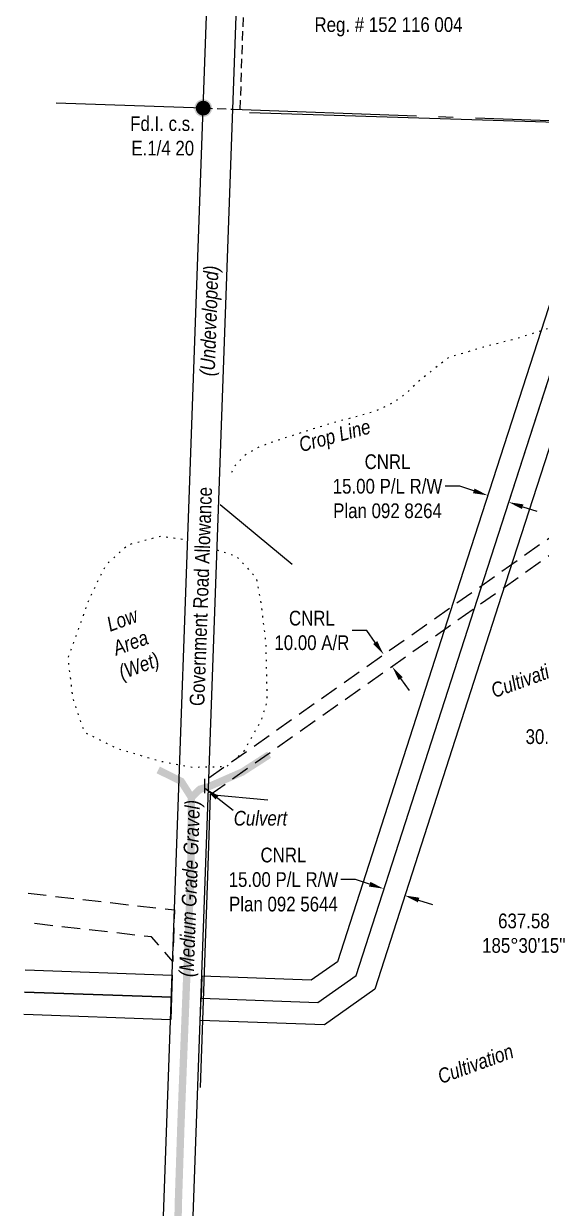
# Model space of a CAD drawing. Extents: x 338216 to 346362, y 6125251 to 6136161.
# Drawn here: x 342121 to 342473, y 6134451 to 6135256 of the extents above; entities that cross this region are included whole.
import ezdxf
from ezdxf.enums import TextEntityAlignment as Align

# ---------------------------------------------------------------- set-up
doc = ezdxf.new("R2010")
doc.units = 0
doc.header["$LTSCALE"] = 5
doc.header["$PDSIZE"] = 0.5
for name, pattern in [('foc-ACCESSROAD', [3.75, 2.5, -1.25]), ('foc-QUARTERLINE', [33, 25, -3, 2, -3]), ('foc-TOPO', [1, 0.2, -0.8]), ('foc-TRAV', [1.875, 1.25, -0.625])]:
    doc.linetypes.add(name, pattern=pattern)
doc.layers.get('Defpoints').update_dxf_attribs({"color": 9})
for name, color, linetype in [('AS-FENCE', 48, 'foc-FENCE'), ('AS-ROADS', 254, 'Continuous'), ('C-AR', 13, 'foc-ACCESSROAD'), ('C-RW', 13, 'Continuous'), ('F-AR', 190, 'foc-ACCESSROAD'), ('L-BD', 7, 'Continuous'), ('L-MON', 1, 'Continuous'), ('L-ROAD-T', 7, 'Continuous'), ('L-SEC', 7, 'Continuous'), ('L-SECQ', 8, 'foc-QUARTERLINE'), ('L-TITLEDB', 4, 'Continuous'), ('L-TITLEDB-T', 4, 'Continuous'), ('L-TRAV', 7, 'foc-TRAV'), ('P-TXT', 4, 'Continuous'), ('T-GENERAL', 48, 'foc-TOPO'), ('T-LOW-AREA', 48, 'foc-TOPO')]:
    doc.layers.add(name, color=color, linetype=linetype)
for name, color, linetype, lineweight in [('AS-GENERAL', 48, 'Continuous', 18), ('C-AR-T', 13, 'Continuous', 9), ('C-RW-T', 13, 'Continuous', 9), ('T-TEXT', 48, 'Continuous', 18)]:
    doc.layers.add(name, color=color, linetype=linetype, lineweight=lineweight)
doc.styles.add('80CG', font='ARIALN.TTF', dxfattribs={"height": 10})
doc.styles.add('80L', font='ARIALN.TTF', dxfattribs={"height": 10})
doc.styles.add('80LS', font='ARIALNI.TTF', dxfattribs={"height": 10})
doc.styles.add('foc-LtypeFont', font='ARIALN.TTF', dxfattribs={"height": 7.35})
doc.linetypes.add('foc-FENCE', pattern='A,10,-1,["X",foc-LtypeFont,S=0.2,R=0,X=-0.625,Y=-0.75],-1.24', length=12.24)
doc.dimstyles.new('Compass 5 000', dxfattribs={"dimscale": 5, "dimtxt": 9, "dimasz": 2, "dimexe": 0.2, "dimexo": 0.0625, "dimgap": 0.5, "dimtad": 0, "dimtih": 1, "dimtoh": 1, "dimzin": 0, "dimdsep": 46, "dimtxsty": '80CG', "dimcen": 0.1, "dimse1": 1, "dimse2": 1, "dimclrd": 256, "dimclrt": 256, "dimaunit": 1, "dimadec": 4, "dimazin": 0, "dimtfac": 0.06, "dimtofl": 0, "dimtmove": 0, "dimatfit": 1, "dimfxl": 0.2, "dimtolj": 1, "dimtzin": 0, "dimlwd": -1, "dimarcsym": 0})

# ---------------------------------------------------------------- blocks, each defined once
blk = doc.blocks.new('*D108')
at = {"layer": 'C-RW-T', "transparency": 16777216}
for p, q in [((342417.6, 6134941.88), (342407.6, 6134941.88)), ((342427.11, 6134938.8), (342417.6, 6134941.88)), ((342460.41, 6134928.03), (342469.92, 6134924.95))]:
    blk.add_line(p, q, dxfattribs=at)
for points in [[(342427.62, 6134940.39), (342426.6, 6134937.22), (342436.63, 6134935.72)], [(342460.92, 6134929.61), (342459.89, 6134926.44), (342450.89, 6134931.11)]]:
    blk.add_solid(points, dxfattribs=at)
at = {"layer": 'Defpoints', "color": 0, "transparency": 16777216}
for p in [(342464.54, 6135021.96), (342478.8, 6135017.34), (342450.89, 6134931.11)]:
    blk.add_point(p, dxfattribs=at)
at = {"layer": 'C-RW-T', "transparency": 16777216, "insert": (342368.51, 6134941.88), "char_height": 10, "attachment_point": 5, "style": '80CG'}
blk.add_mtext('\\A1;CNRL\\P15.00 P/L R/W\\PPlan 092 8264', dxfattribs=at)
blk = doc.blocks.new('*D109')
at = {"layer": 'C-RW-T', "transparency": 16777216}
for p, q in [((342346.85, 6134674.58), (342336.85, 6134674.58)), ((342356.36, 6134671.5), (342346.85, 6134674.58)), ((342389.63, 6134660.73), (342399.14, 6134657.65))]:
    blk.add_line(p, q, dxfattribs=at)
for points in [[(342356.87, 6134673.08), (342355.85, 6134669.91), (342365.87, 6134668.42)], [(342390.14, 6134662.32), (342389.12, 6134659.14), (342380.12, 6134663.81)]]:
    blk.add_solid(points, dxfattribs=at)
at = {"layer": 'Defpoints', "color": 0, "transparency": 16777216}
for p in [(342468.79, 6134986.4), (342483.03, 6134981.79), (342365.87, 6134668.42)]:
    blk.add_point(p, dxfattribs=at)
at = {"layer": 'C-RW-T', "transparency": 16777216, "insert": (342297.76, 6134674.58), "char_height": 10, "attachment_point": 5, "style": '80CG'}
blk.add_mtext('\\A1;CNRL\\P15.00 P/L R/W\\PPlan 092 5644', dxfattribs=at)
blk = doc.blocks.new('*D173')
at = {"layer": 'Defpoints', "color": 0, "transparency": 16777216}
for p in [(342266.63, 6135290.63), (342271.65, 6135290.45), (342270.98, 6135271.56)]:
    blk.add_point(p, dxfattribs=at)
at = {"layer": 'L-TITLEDB-T', "transparency": 16777216}
for p, q in [((342255.96, 6135272.1), (342245.97, 6135272.45)), ((342280.97, 6135271.21), (342290.97, 6135270.85))]:
    blk.add_line(p, q, dxfattribs=at)
for points in [[(342256.02, 6135273.76), (342255.9, 6135270.43), (342265.95, 6135271.74)], [(342281.03, 6135272.87), (342280.91, 6135269.54), (342270.98, 6135271.56)]]:
    blk.add_solid(points, dxfattribs=at)
at = {"layer": 'L-TITLEDB-T', "transparency": 16777216, "insert": (342369.18, 6135270.85), "char_height": 10, "attachment_point": 5, "style": '80CG'}
blk.add_mtext('\\A1;5.03 Road Widening\\PCounty of Grande Prairie No.1\\PReg. # 152 116 004', dxfattribs=at)
blk = doc.blocks.new('fdia')
at = {"color": 255, "const_width": 1}
blk.add_lwpolyline([(-0.5, 0, 1), (0.5, 0, 1)], format="xyb", close=True, dxfattribs=at)
blk = doc.blocks.new('Fdiaa')
blk.add_blockref('fdia', (0, 0))
blk = doc.blocks.new('fdib')
at = {"color": 1, "const_width": 1.6}
blk.add_lwpolyline([(-0.4, 0, 1), (0.4, 0, 1)], format="xyb", close=True, dxfattribs=at)
at = {"color": 1}
blk.add_circle((0, 0), 0.8, dxfattribs=at)
blk = doc.blocks.new('Fdibb')
blk.add_blockref('fdib', (0, 0))
blk = doc.blocks.new('fdicc')
for name in ['Fdibb', 'Fdiaa']:
    blk.add_blockref(name, (0, 0))
blk = doc.blocks.new('FDI')
blk.add_blockref('fdicc', (0, 0))
blk = doc.blocks.new('*D193')
at = {"layer": 'Defpoints', "color": 0, "transparency": 16777216}
for p in [(342542.78, 6134766.9), (342509, 6134729.05), (342538.85, 6134726.17)]:
    blk.add_point(p, dxfattribs=at)
at = {"layer": 'P-TXT', "transparency": 16777216}
for p, q in [((342502.97, 6134770.73), (342493.01, 6134771.69)), ((342552.73, 6134765.94), (342562.68, 6134764.98))]:
    blk.add_line(p, q, dxfattribs=at)
for points in [[(342503.13, 6134772.39), (342502.81, 6134769.07), (342512.92, 6134769.77)], [(342552.89, 6134767.6), (342552.57, 6134764.28), (342542.78, 6134766.9)]]:
    blk.add_solid(points, dxfattribs=at)
at = {"layer": 'P-TXT', "transparency": 16777216, "insert": (342476.69, 6134771.69), "char_height": 10, "attachment_point": 5, "style": '80CG'}
blk.add_mtext('\\A1;30.00', dxfattribs=at)
blk = doc.blocks.new('*D289')
at = {"layer": 'C-AR-T', "transparency": 16777216}
for p, q in [((342354.37, 6134843.89), (342344.37, 6134843.89)), ((342360.14, 6134835.72), (342354.37, 6134843.89)), ((342377.42, 6134811.2), (342383.19, 6134803.03))]:
    blk.add_line(p, q, dxfattribs=at)
for points in [[(342361.5, 6134836.68), (342358.77, 6134834.76), (342365.9, 6134827.54)], [(342378.79, 6134812.16), (342376.06, 6134810.24), (342371.66, 6134819.37)]]:
    blk.add_solid(points, dxfattribs=at)
at = {"layer": 'Defpoints', "color": 0, "transparency": 16777216}
for p in [(342371.66, 6134819.37), (342324.45, 6134798.32), (342330.22, 6134790.15)]:
    blk.add_point(p, dxfattribs=at)
at = {"layer": 'C-AR-T', "transparency": 16777216, "insert": (342317.09, 6134843.89), "char_height": 10, "attachment_point": 5, "style": '80CG'}
blk.add_mtext('\\A1;CNRL\\P10.00 A/R', dxfattribs=at)

msp = doc.modelspace()

# ---------------------------------------------------------------- linework, layer by layer
at = {"layer": 'AS-FENCE', "flags": 128}
for points in [[(342577.043, 6135186.114), (342274.757, 6135195.608)], [(342254.743, 6134929.44), (342303.733, 6134889.023)], [(342287.25, 6134728.695), (342247.979, 6134732.14), (342246.074, 6134677.176), (342241.26, 6134533.242)]]:
    msp.add_lwpolyline(points, dxfattribs=at)
at = {"layer": 'AS-GENERAL', "const_width": 1, "flags": 128}
msp.add_lwpolyline([(342244.239, 6134743.233), (342244.217, 6134733.191)], dxfattribs=at)
at = {"layer": 'AS-ROADS', "const_width": 4.999, "flags": 128}
msp.add_lwpolyline([(342212.598, 6134749.157), (342228.246, 6134741.387), (342235.206, 6134730.438), (342241.031, 6134736.037), (342247.294, 6134737.898), (342269.861, 6134747.756), (342288.079, 6134759.502)], dxfattribs=at)
at = {"layer": 'AS-ROADS', "flags": 128}
msp.add_lwpolyline([(342235.206, 6134730.438, 4.999, 4.999, 0), (342234.718, 6134677.119, 4.999, 4.999, 0), (342228.068, 6134508.121, 4.999, 4.999, 0), (342226.315, 6134454.471, 4.999, 4.999, 0), (342225.305, 6134400.023, 4.999, 4.999, 0), (342224.405, 6134381.103, 0, 0, 0)], format="xyseb", dxfattribs=at)
at = {"layer": 'C-AR', "flags": 128}
msp.add_lwpolyline([(342247.1, 6134743.77), (342561.948, 6134965.791), (342560.683, 6134952.665), (342246.652, 6134731.221)], close=True, dxfattribs=at)
at = {"layer": 'C-RW', "flags": 128}
for points in [[(342526.47, 6135188.675), (342515.508, 6135179.444), (342417.58, 6134876.878), (342334.519, 6134618.803), (342316.631, 6134606.237), (342242.282, 6134608.885), (342241.747, 6134593.932), (342321.131, 6134591.071), (342347.254, 6134609.421), (342431.852, 6134872.272), (342528.453, 6135170.739), (342548.794, 6135187.868), (342656.142, 6135278.261), (342666.854, 6135569.168), (342729.144, 6135631.442), (343027.825, 6135627), (343104.997, 6135625.867), (343723.133, 6135616.715)], [(342549.756, 6135187.833), (342446.08, 6134867.678), (342359.99, 6134600.041), (342325.63, 6134575.904), (342241.211, 6134578.911), (342241.747, 6134593.932), (342321.13, 6134591.092), (342347.26, 6134609.426), (342431.852, 6134872.272), (342534.168, 6135188.396)], [(342122.268, 6134613.18), (342222.183, 6134609.638), (342221.613, 6134594.652), (342121.732, 6134598.192)], [(342121.731, 6134598.166), (342221.646, 6134594.614), (342221.104, 6134579.627)], [(342121.196, 6134583.178), (342221.104, 6134579.627)]]:
    msp.add_lwpolyline(points, dxfattribs=at)
at = {"layer": 'F-AR', "flags": 128}
msp.add_lwpolyline([(342124.131, 6134665.343), (342223.766, 6134653.954), (342223.05, 6134633.91), (342222.515, 6134618.922), (342208.15, 6134635.613), (342123.415, 6134645.299)], dxfattribs=at)
at = {"layer": 'L-SEC'}
for p, q in [((342243.235, 6135198.912), (342271.832, 6136002.328)), ((342263.335, 6135198.197), (342291.932, 6136001.613)), ((342214.492, 6134394.771), (342243.235, 6135198.912)), ((342234.607, 6134394.065), (342263.335, 6135198.194))]:
    msp.add_line(p, q, dxfattribs=at)
at = {"layer": 'L-SECQ'}
msp.add_line((342263.335, 6135198.186), (343065.612, 6135169.188), dxfattribs=at)
at = {"layer": 'L-SECQ', "flags": 128}
for points in [[(342243.235, 6135198.912), (342143.315, 6135202.35)], [(342243.235, 6135198.912), (342143.316, 6135202.35)]]:
    msp.add_lwpolyline(points, dxfattribs=at)
at = {"layer": 'L-TITLEDB', "linetype": 'foc-TRAV'}
msp.add_line((342268.361, 6135198.018), (342296.779, 6135996.403), dxfattribs=at)
at = {"layer": 'L-TRAV', "flags": 128}
msp.add_lwpolyline([(342243.235, 6135198.912), (342263.335, 6135198.197)], dxfattribs=at)
at = {"layer": 'T-GENERAL', "flags": 128}
msp.add_lwpolyline([(342724.991, 6135107.657), (342710.051, 6135105.856), (342695.889, 6135103.121), (342683.86, 6135099.381), (342673.374, 6135094.829), (342655.401, 6135087.389), (342640.263, 6135082.252), (342628.272, 6135080.24), (342615.376, 6135079.076), (342600.586, 6135081.779), (342590.519, 6135083.816), (342571.407, 6135083.633), (342545.826, 6135079.126), (342534.464, 6135077.341), (342522.815, 6135073.091), (342507.699, 6135065.501), (342479.239, 6135049.604), (342455.95, 6135042.137), (342433.642, 6135036.456), (342409.896, 6135029.339), (342389.758, 6135013.42), (342380.547, 6135004.414), (342372.496, 6134998.698), (342359.77, 6134992.65), (342330.568, 6134984.717), (342317.39, 6134980.664), (342300.392, 6134975.234), (342282.068, 6134969.03), (342271.76, 6134963.166), (342264.82, 6134955.921), (342261.686, 6134949.591)], dxfattribs=at)
at = {"layer": 'T-LOW-AREA', "flags": 128}
msp.add_lwpolyline([(342252.634, 6134898.649), (342265.7, 6134894.51), (342279.133, 6134879.9), (342282.365, 6134862.878), (342285.656, 6134835.902), (342286.559, 6134795.653), (342282.388, 6134782.244), (342270.756, 6134761.798), (342259.121, 6134751.248), (342235.678, 6134750.825), (342214.279, 6134754.883), (342185.064, 6134763.451), (342162.602, 6134774.579), (342154.701, 6134797.938), (342151.424, 6134825.132), (342166.157, 6134866.261), (342177.354, 6134888.847), (342192.307, 6134902.232), (342214.34, 6134908.117), (342230.02, 6134905.86), (342232.729, 6134904.995)], dxfattribs=at)

# ---------------------------------------------------------------- texts
at = {"layer": 'L-BD', "insert": (342461.198, 6134651.524), "char_height": 9.9978, "width": 28.7467, "attachment_point": 2, "style": '80L'}
msp.add_mtext("637.58 185°30'15''", dxfattribs=at)
at = {"layer": 'L-ROAD-T', "style": '80L'}
msp.add_text('Government Road Allowance', height=9.99791, rotation=87.948635, dxfattribs=at).set_placement((342241.608, 6134867.018), align=Align.MIDDLE_CENTER)
at = {"layer": 'T-TEXT', "style": '80LS'}
for s, rotation, p in [('(Undeveloped)', 87.948635, (342247.323, 6135054.362)), ('Cultivation', 20, (342464.504, 6134811.742)), ('(Medium Grade Gravel)', 87.948635, (342233.933, 6134668.601)), ('Cultivation', 20, (342428.293, 6134549.474))]:
    msp.add_text(s, height=9.99791, rotation=rotation, dxfattribs=at).set_placement(p, align=Align.MIDDLE_CENTER)
at = {"layer": 'T-TEXT', "insert": (342307.288, 6134974.709), "char_height": 9.9978, "attachment_point": 1, "rotation": 15.198159, "style": '80L'}
msp.add_mtext_dynamic_manual_height_columns('{\\fArial Narrow|b0|i1|c0|p34;Crop Line}', width=54.43998, gutter_width=50, heights=[0], dxfattribs=at)
at = {"layer": 'T-TEXT', "insert": (342186.421, 6134855.957), "char_height": 9.9978, "width": 24.07151, "attachment_point": 2, "rotation": 20, "style": '80LS'}
msp.add_mtext('Low \\PArea\\P(Wet)', dxfattribs=at)
at = {"layer": 'T-TEXT', "insert": (342263.971, 6134721.309), "char_height": 9.9978, "attachment_point": 1, "style": '80L'}
msp.add_mtext_dynamic_manual_height_columns('{\\fArial Narrow|b0|i1|c0|p34;Culvert}', width=15.58946, gutter_width=50, heights=[0], dxfattribs=at)

# ---------------------------------------------------------------- dimensions: what is measured, and where the dimension line sits
at = {"layer": 'C-AR-T'}
dim = msp.add_linear_dim(base=(342371.661, 6134819.373), p1=(342324.455, 6134798.318), p2=(342330.217, 6134790.148), angle=305.1903, text='CNRL\\P10.00 A/R', dimstyle='Compass 5 000', dxfattribs=at)
dim.commit()
dim.dimension.update_dxf_attribs({"geometry": '*D289', "text_midpoint": (342317.092, 6134843.888), "dimtype": 161})
at = {"layer": 'C-RW-T'}
for base, p1, p2, angle, text, picture, middle in [((342450.894, 6134931.105), (342464.536, 6135021.959), (342478.805, 6135017.341), 342.065451, 'CNRL\\P15.00 P/L R/W\\PPlan 092 8264', '*D108', (342368.512, 6134941.882)), ((342365.873, 6134668.419), (342483.033, 6134981.791), (342468.791, 6134986.401), 162.065451, 'CNRL\\P15.00 P/L R/W\\PPlan 092 5644', '*D109', (342297.759, 6134674.577))]:
    dim = msp.add_linear_dim(base=base, p1=p1, p2=p2, angle=angle, text=text, dimstyle='Compass 5 000', dxfattribs=at)
    dim.commit()
    dim.dimension.update_dxf_attribs({"geometry": picture, "text_midpoint": middle, "dimtype": 161})
at = {"layer": 'L-TITLEDB-T'}
dim = msp.add_aligned_dim(p1=(342266.625, 6135290.626), p2=(342271.651, 6135290.447), distance=-18.897, text='5.03 Road Widening\\PCounty of Grande Prairie No.1\\PReg. # 152 116 004', dimstyle='Compass 5 000', dxfattribs=at)
dim.commit()
dim.dimension.update_dxf_attribs({"geometry": '*D173', "text_midpoint": (342369.182, 6135270.85)})
at = {"layer": 'P-TXT'}
dim = msp.add_linear_dim(base=(342542.776, 6134766.896), p1=(342508.997, 6134729.048), p2=(342538.853, 6134726.172), angle=354.497153, text='30.00', dimstyle='Compass 5 000', dxfattribs=at)
dim.commit()
dim.dimension.update_dxf_attribs({"geometry": '*D193', "text_midpoint": (342476.69, 6134771.69), "dimtype": 161})

# ---------------------------------------------------------------- leaders
at = {"layer": 'T-TEXT'}
msp.add_leader([(342244.771, 6134736.478), (342263.481, 6134721.801)], dimstyle='Compass 5 000', dxfattribs=at)

# ---------------------------------------------------------------- next in the draw order: texts
at = {"layer": 'L-MON', "insert": (342188, 6135193.399), "char_height": 9.99791, "attachment_point": 1, "style": '80L', "bg_fill": 3, "box_fill_scale": 1.2, "bg_fill_color": 256, "bg_fill_transparency": 0}
msp.add_mtext_dynamic_manual_height_columns('\\pi5.589;Fd.I. c.s.\\P\\pi6.3801;E.1/4 20', width=47.57883, gutter_width=50, heights=[0], dxfattribs=at)

# ---------------------------------------------------------------- next in the draw order: block references
at = {"layer": 'L-MON', "xscale": 4.999999999999957, "yscale": 4.999999999999957, "zscale": 4.999999999999957}
msp.add_blockref('FDI', (342243.235, 6135198.912), dxfattribs=at)

doc.saveas('drawing.dxf')
